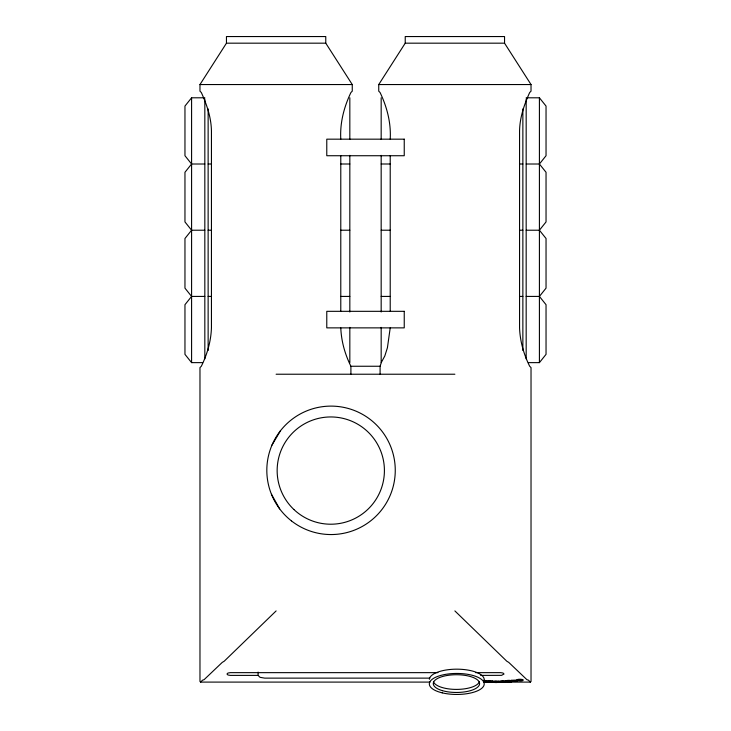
<?xml version="1.0" encoding="UTF-8"?>
<svg xmlns="http://www.w3.org/2000/svg" width="731" height="731" viewBox="0 0 731 731"><rect width="100%" height="100%" fill="white"/><g stroke="black" fill="none" stroke-linecap="round" stroke-linejoin="round"><path stroke-width="1.1" d="M492.721 681.758C486.846 680.406 482.277 682.855 492.045 682.078C495.28 679.839 483.246 680.671 487.403 681.493M390.217 327.872L387.421 347.737L384.808 355.97L381.399 362.274L380.093 366.249L380.093 374.226M271.969 445.124L280.503 430.696M429.965 682.096L200.632 682.096L199.974 681.447L199.974 367.602L201.327 366.249C207.211 354.27 210.957 341.377 211.442 327.872L211.442 130.904C211.168 117.344 206.818 104.643 201.327 92.526L199.974 91.174L199.974 84.549L226.455 43.175L226.455 36.55L325.77 36.55L325.77 43.175L352.26 84.549L352.26 91.174L350.926 92.508C344.009 107.009 339.842 122.872 340.783 139.173M390.217 139.173C391.158 122.872 386.991 107.009 380.074 92.508L378.74 91.174L378.74 84.549L405.23 43.175L405.23 36.55L504.545 36.55L504.545 43.175L531.026 84.549L531.026 91.174L529.673 92.526C524.182 104.643 519.832 117.344 519.558 130.904L519.558 327.872C520.061 341.368 523.752 354.279 529.673 366.249L531.026 367.602L531.026 681.447L530.368 682.096L483.593 682.096M526.174 164.009L539.414 164.009L546.039 155.721L546.039 106.068L539.414 97.799L526.174 97.799M526.174 230.219L539.414 230.219L546.039 221.932L546.039 172.278L539.414 164.009M526.174 296.42L539.414 296.42L546.039 288.142L546.039 238.489L539.414 230.219M528.385 362.631L539.414 362.631L546.039 354.352L546.039 304.699L539.414 296.42M204.826 97.799L191.586 97.799L184.961 106.068L184.961 155.721L191.586 164.009L204.826 164.009M191.586 164.009L184.961 172.278L184.961 221.932L191.586 230.219L204.826 230.219M191.586 230.219L184.961 238.489L184.961 288.142L191.586 296.42L204.826 296.42M191.586 296.42L184.961 304.699L184.961 354.352L191.586 362.631L202.615 362.631M200.632 682.096L202.569 680.159L204.095 679.675L222.279 662.368L224.17 661.253L276.117 610.924M491.433 681.502L495.782 680.881L499.84 681.475M498.981 681.201C499.894 683.704 489.222 682.05 494.129 681.594C497.756 680.981 502.298 683.375 505.377 681.712M498.871 681.822C501.53 679.464 508.602 681.438 511.91 681.63C507.944 682.909 502.133 680.232 499.09 681.968M499.09 681.31L495.782 681.74M523.168 679.857C522.391 679.008 516.653 679.017 517.1 679.967M492.484 681.977L492.712 681.219M511.581 681.073C512.029 680.122 506.291 680.122 505.514 680.972M506.373 681.21L505.514 681.63M226.455 43.175L325.77 43.175M405.23 43.175L504.545 43.175M199.974 84.549L352.26 84.549M378.74 84.549L531.026 84.549M208.134 164L211.533 164M340.756 164L349.829 164M381.171 164L390.244 164M519.467 164L522.866 164M208.134 230.21L211.533 230.21M340.756 230.21L349.829 230.21M381.171 230.21L390.244 230.21M519.467 230.21L522.866 230.21M208.134 296.42L211.533 296.42M340.756 296.42L349.829 296.42M381.171 296.42L390.244 296.42M519.467 296.42L522.866 296.42M340.783 327.872C341.331 341.322 344.968 354.288 350.907 366.249L380.093 366.249M276.117 374.226L454.883 374.226M437.96 672.648L230.283 672.648L227.944 673.05L226.975 674.019L227.944 674.987L230.283 675.389L258.098 675.389L260.035 677.326L264.713 678.13L429.846 678.13M475.607 672.648L500.717 672.648L503.056 673.05L504.024 674.019L501.567 675.343L480.687 675.389M494.924 681.731L492.484 681.319M517.274 680.058L511.371 680.269L512.038 680.588M530.368 682.096L528.431 680.159L526.905 679.675L508.721 662.368L506.83 661.253L454.883 610.924M271.448 494.275L279.671 508.886M539.414 97.799L539.414 362.631M526.174 98.923L526.174 358.912M522.866 108.91L522.866 350.505M390.217 155.73L390.217 311.324M381.171 97.79L381.171 139.466M381.171 155.356L381.171 312M381.171 327.387L381.171 362.631M350.907 366.249L350.907 374.226M349.829 97.79L349.829 139.466M349.829 155.356L349.829 312M349.829 327.387L349.829 362.631M340.783 155.73L340.783 311.324M258.098 672.109L258.098 675.389M208.134 108.91L208.134 350.505M204.826 98.923L204.826 358.912M191.586 97.799L191.586 362.631M429.353 679.3A27.44 10.499 0 0 1 460.146 669.249A27.44 10.499 0 0 1 483.611 681.868M479.426 681.621A23.173 8.873 0 0 1 456.619 689.406A23.173 8.873 0 0 1 433.474 681.776M483.767 681.036A3.975 0.521 0 0 1 486.243 681.511A3.975 0.521 0 0 1 483.821 681.996M483.767 680.378A3.975 0.521 0 0 1 485.96 681.054M516.771 680.296C523.076 682.142 526.841 678.944 516.771 680.296M511.59 680.817C515.949 682.8 522.939 679.729 511.59 680.817M404.243 139.173L326.775 139.173L326.775 155.73L404.243 155.73L404.243 139.173M404.243 311.324L326.775 311.324L326.775 327.872L404.243 327.872L404.243 311.324M442.209 692.851A27.44 10.499 0 0 0 484.196 684.335A27.44 10.499 0 0 0 443.918 674.676A27.44 10.499 0 0 0 442.209 692.851M442.474 690.676A23.173 8.873 0 0 0 479.426 684.682A23.173 8.873 0 0 0 447.372 675.435A23.173 8.873 0 0 0 442.474 690.676M291.404 520.865A64.227 64.227 0 0 0 394.621 479.39A64.227 64.227 0 0 0 307.093 410.74A64.227 64.227 0 0 0 291.404 520.865M293.88 509.498A53.628 53.628 0 0 0 382.934 483.09A53.628 53.628 0 0 0 315.536 419.165A53.628 53.628 0 0 0 293.88 509.498"/></g></svg>
